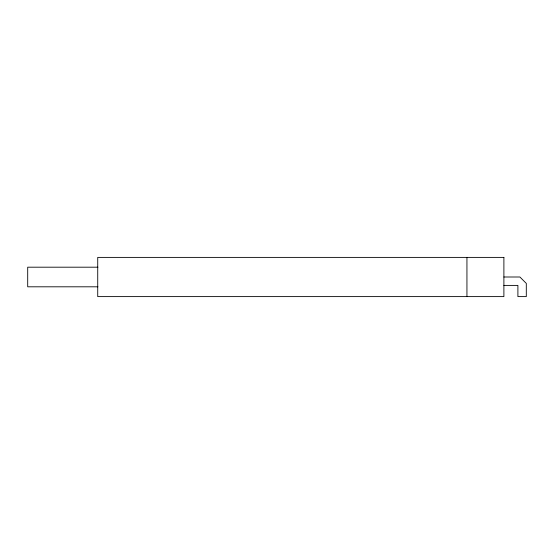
<?xml version="1.0" encoding="UTF-8"?>
<svg xmlns="http://www.w3.org/2000/svg" width="554" height="554" viewBox="0 0 554 554"><rect width="100%" height="100%" fill="white"/><g stroke="black" fill="none" stroke-linecap="round" stroke-linejoin="round"><path stroke-width="0.83" d="M97.906 267.194L27.7 267.194L27.7 286.806L97.906 286.806M503.891 277L519.894 277L526.3 283.406L526.3 296.605L517.9 296.605L517.9 285.4L503.891 285.4M466.939 257.395L466.939 296.605M503.891 257.395L97.726 257.395L97.726 296.605L503.891 296.605L503.891 257.395"/></g></svg>
